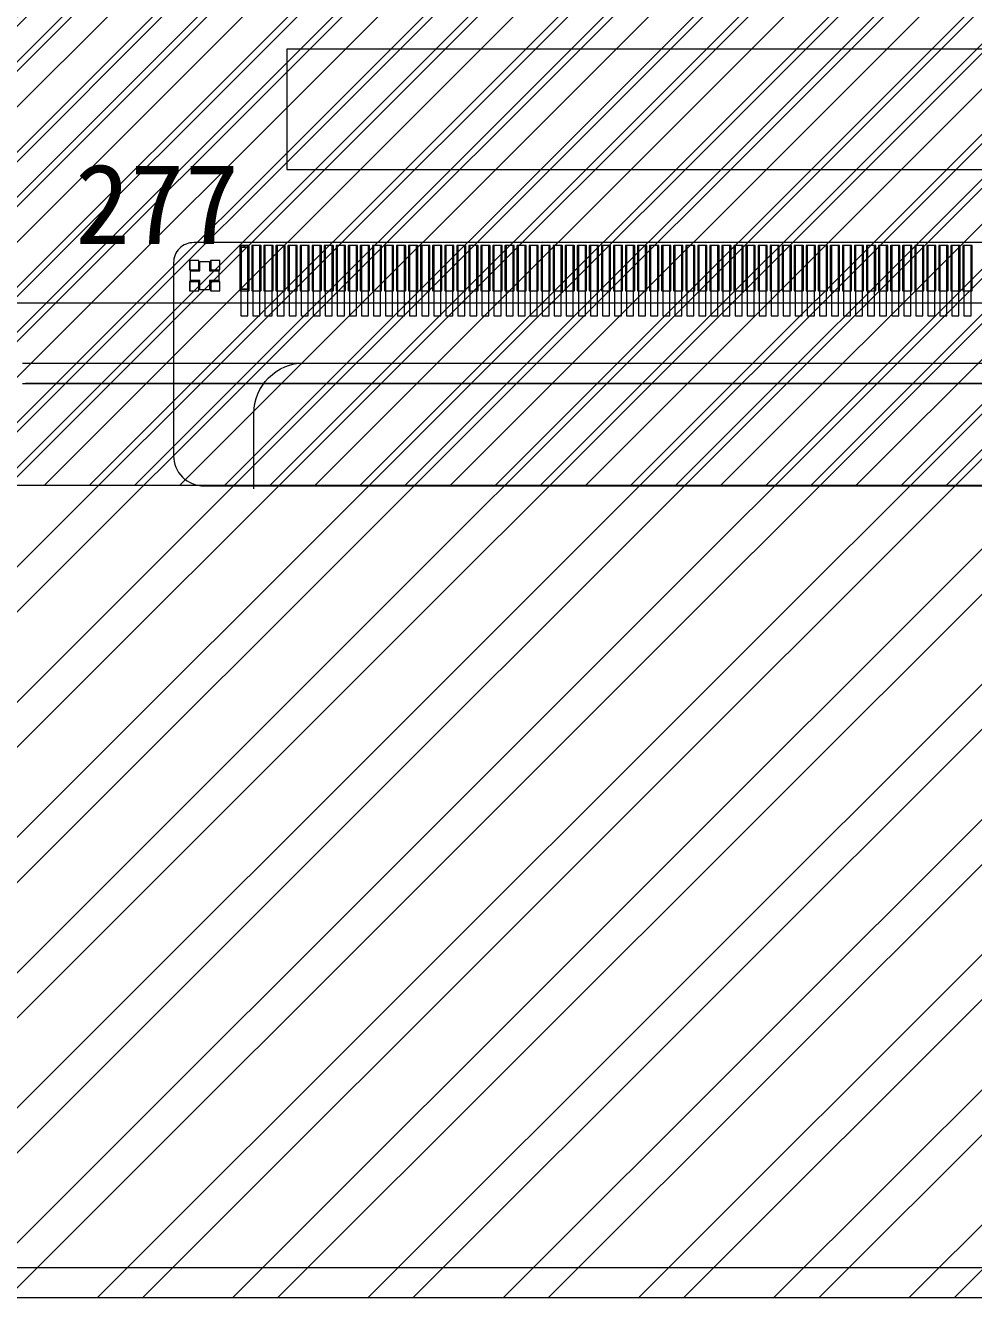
# Model space of a CAD drawing. Header units: millimetres. Extents: x 964 to 1969, y -17351 to -16641.
# Drawn here: x 1343.59 to 1353.03, y -17087.36 to -17074.68 of the extents above; entities that cross this region are included whole.
import ezdxf

# ---------------------------------------------------------------- set-up
doc = ezdxf.new("R2010")
doc.units = ezdxf.units.MM
doc.layers.get('0').update_dxf_attribs({"lineweight": 20})
for name, color, linetype, lineweight in [('chip_btm.drawing', 9, 'Continuous', 100), ('DIM（标注）', 3, 'Continuous', 9), ('dummy.drawing', 7, 'Continuous', 100), ('epin', 13, 'Continuous', 9), ('GE.drawing', 6, 'Continuous', 100), ('GE_MASK.drawing', 5, 'Continuous', 100), ('L245.P200', 19, 'Continuous', 100), ('胶框', 7, 'Continuous', 18)]:
    doc.layers.add(name, color=color, linetype=linetype, lineweight=lineweight)
doc.styles.add('宋体', font='SimSun.ttf')

# ---------------------------------------------------------------- blocks, each defined once
blk = doc.blocks.new('afwe322323f')
at = {"layer": '胶框', "lineweight": 0}
blk.add_line((222.121, 972.813), (259.66, 972.813), dxfattribs=at)
blk = doc.blocks.new('afww2323f2f')
at = {"color": 6}
for p, q in [((1183.18, 119.591), (1145.811, 119.591)), ((1183.151, 119.391), (1145.841, 119.391))]:
    blk.add_line(p, q, dxfattribs=at)
blk = doc.blocks.new('*u9')
at = {"color": 2, "lineweight": 5}
for points in [[(-19.045, 0.349), (-19.115, 0.349), (-19.115, -0.351), (-19.045, -0.351)], [(-18.925, 0.349), (-18.995, 0.349), (-18.995, -0.351), (-18.925, -0.351)], [(-18.805, 0.349), (-18.875, 0.349), (-18.875, -0.351), (-18.805, -0.351)], [(-18.685, 0.349), (-18.755, 0.349), (-18.755, -0.351), (-18.685, -0.351)], [(-18.565, 0.349), (-18.635, 0.349), (-18.635, -0.351), (-18.565, -0.351)], [(-18.445, 0.349), (-18.515, 0.349), (-18.515, -0.351), (-18.445, -0.351)], [(-18.325, 0.349), (-18.395, 0.349), (-18.395, -0.351), (-18.325, -0.351)], [(-18.205, 0.349), (-18.275, 0.349), (-18.275, -0.351), (-18.205, -0.351)], [(-18.085, 0.349), (-18.155, 0.349), (-18.155, -0.351), (-18.085, -0.351)], [(-17.965, 0.349), (-18.035, 0.349), (-18.035, -0.351), (-17.965, -0.351)], [(-17.845, 0.349), (-17.915, 0.349), (-17.915, -0.351), (-17.845, -0.351)], [(-17.725, 0.349), (-17.795, 0.349), (-17.795, -0.351), (-17.725, -0.351)], [(-17.605, 0.349), (-17.675, 0.349), (-17.675, -0.351), (-17.605, -0.351)], [(-17.485, 0.349), (-17.555, 0.349), (-17.555, -0.351), (-17.485, -0.351)], [(-17.365, 0.349), (-17.435, 0.349), (-17.435, -0.351), (-17.365, -0.351)], [(-17.245, 0.349), (-17.315, 0.349), (-17.315, -0.351), (-17.245, -0.351)], [(-17.125, 0.349), (-17.195, 0.349), (-17.195, -0.351), (-17.125, -0.351)], [(-17.005, 0.349), (-17.075, 0.349), (-17.075, -0.351), (-17.005, -0.351)], [(-16.885, 0.349), (-16.955, 0.349), (-16.955, -0.351), (-16.885, -0.351)], [(-16.765, 0.349), (-16.835, 0.349), (-16.835, -0.351), (-16.765, -0.351)], [(-16.645, 0.349), (-16.715, 0.349), (-16.715, -0.351), (-16.645, -0.351)], [(-16.525, 0.349), (-16.595, 0.349), (-16.595, -0.351), (-16.525, -0.351)], [(-16.405, 0.349), (-16.475, 0.349), (-16.475, -0.351), (-16.405, -0.351)], [(-16.285, 0.349), (-16.355, 0.349), (-16.355, -0.351), (-16.285, -0.351)], [(-16.165, 0.349), (-16.235, 0.349), (-16.235, -0.351), (-16.165, -0.351)], [(-16.045, 0.349), (-16.115, 0.349), (-16.115, -0.351), (-16.045, -0.351)], [(-15.925, 0.349), (-15.995, 0.349), (-15.995, -0.351), (-15.925, -0.351)], [(-15.805, 0.349), (-15.875, 0.349), (-15.875, -0.351), (-15.805, -0.351)], [(-15.685, 0.349), (-15.755, 0.349), (-15.755, -0.351), (-15.685, -0.351)], [(-15.565, 0.349), (-15.635, 0.349), (-15.635, -0.351), (-15.565, -0.351)], [(-15.445, 0.349), (-15.515, 0.349), (-15.515, -0.351), (-15.445, -0.351)], [(-15.325, 0.349), (-15.395, 0.349), (-15.395, -0.351), (-15.325, -0.351)], [(-15.205, 0.349), (-15.275, 0.349), (-15.275, -0.351), (-15.205, -0.351)], [(-15.085, 0.349), (-15.155, 0.349), (-15.155, -0.351), (-15.085, -0.351)], [(-14.965, 0.349), (-15.035, 0.349), (-15.035, -0.351), (-14.965, -0.351)], [(-14.845, 0.349), (-14.915, 0.349), (-14.915, -0.351), (-14.845, -0.351)], [(-14.725, 0.349), (-14.795, 0.349), (-14.795, -0.351), (-14.725, -0.351)], [(-14.605, 0.349), (-14.675, 0.349), (-14.675, -0.351), (-14.605, -0.351)], [(-14.485, 0.349), (-14.555, 0.349), (-14.555, -0.351), (-14.485, -0.351)], [(-14.365, 0.349), (-14.435, 0.349), (-14.435, -0.351), (-14.365, -0.351)], [(-14.245, 0.349), (-14.315, 0.349), (-14.315, -0.351), (-14.245, -0.351)], [(-14.125, 0.349), (-14.195, 0.349), (-14.195, -0.351), (-14.125, -0.351)], [(-14.005, 0.349), (-14.075, 0.349), (-14.075, -0.351), (-14.005, -0.351)], [(-13.885, 0.349), (-13.955, 0.349), (-13.955, -0.351), (-13.885, -0.351)], [(-13.765, 0.349), (-13.835, 0.349), (-13.835, -0.351), (-13.765, -0.351)], [(-13.645, 0.349), (-13.715, 0.349), (-13.715, -0.351), (-13.645, -0.351)], [(-13.525, 0.349), (-13.595, 0.349), (-13.595, -0.351), (-13.525, -0.351)], [(-13.405, 0.349), (-13.475, 0.349), (-13.475, -0.351), (-13.405, -0.351)], [(-13.285, 0.349), (-13.355, 0.349), (-13.355, -0.351), (-13.285, -0.351)], [(-13.165, 0.349), (-13.235, 0.349), (-13.235, -0.351), (-13.165, -0.351)], [(-13.045, 0.349), (-13.115, 0.349), (-13.115, -0.351), (-13.045, -0.351)], [(-12.925, 0.349), (-12.995, 0.349), (-12.995, -0.351), (-12.925, -0.351)], [(-12.805, 0.349), (-12.875, 0.349), (-12.875, -0.351), (-12.805, -0.351)], [(-12.685, 0.349), (-12.755, 0.349), (-12.755, -0.351), (-12.685, -0.351)], [(-12.565, 0.349), (-12.635, 0.349), (-12.635, -0.351), (-12.565, -0.351)], [(-12.445, 0.349), (-12.515, 0.349), (-12.515, -0.351), (-12.445, -0.351)], [(-12.325, 0.349), (-12.395, 0.349), (-12.395, -0.351), (-12.325, -0.351)], [(-12.205, 0.349), (-12.275, 0.349), (-12.275, -0.351), (-12.205, -0.351)], [(-12.085, 0.349), (-12.155, 0.349), (-12.155, -0.351), (-12.085, -0.351)], [(-11.965, 0.349), (-12.035, 0.349), (-12.035, -0.351), (-11.965, -0.351)], [(-11.845, 0.349), (-11.915, 0.349), (-11.915, -0.351), (-11.845, -0.351)]]:
    blk.add_lwpolyline(points, close=True, dxfattribs=at)
for points in [[(-19.524, 0.098), (-19.524, 0.19), (-19.426, 0.19), (-19.426, 0.098)], [(-19.524, 0), (-19.616, 0), (-19.616, 0.098), (-19.524, 0.098)], [(-19.426, 0.098), (-19.334, 0.098), (-19.334, 0), (-19.426, 0)], [(-19.426, 0), (-19.426, -0.092), (-19.524, -0.092), (-19.524, 0)]]:
    blk.add_lwpolyline(points, dxfattribs=at)

msp = doc.modelspace()

# ---------------------------------------------------------------- hatches: boundary and pattern name
h = msp.add_hatch()
h.set_pattern_fill('ANSI32', color=8, scale=0.1)
h.set_pattern_definition([(45, (-499.4809, 36.5041), (-0.67351921, 0.67351921), []), (45, (-499.0319, 36.5041), (-0.67351921, 0.67351921), [])])
h.paths.add_polyline_path([(1442.327, -16842.358, 0.414214), (1437.327, -16837.358), (1287.327, -16837.358, 0.414214), (1282.327, -16842.358), (1282.327, -17082.358, 0.414214), (1287.327, -17087.358), (1437.327, -17087.358, 0.414214), (1442.327, -17082.358)])
h.paths.add_polyline_path([(1430.327, -17070.958), (1294.327, -17070.958), (1294.327, -16853.758), (1430.327, -16853.758)], flags=16)
at = {"lineweight": 5}
h = msp.add_hatch(dxfattribs=at)
h.set_pattern_fill('ANSI31', color=5, scale=0.1)
h.set_pattern_definition([(45, (-469.99094, -823.8561), (-0.224506403, 0.224506403), [])])
h.paths.add_polyline_path([(1432.507, -16851.47), (1292.147, -16851.47), (1292.147, -17078.43), (1326.365, -17078.43), (1327.2, -17079.265), (1379.451, -17079.265), (1380.286, -17078.43), (1432.507, -17078.43)])
h.paths.add_polyline_path([(1293.777, -17073.6), (1293.777, -16853.1), (1430.877, -16853.1), (1430.877, -17073.6)], flags=16)

# ---------------------------------------------------------------- linework, layer by layer
at = {"color": 8}
msp.add_lwpolyline([(1287.327, -17087.358), (1437.327, -17087.358, 0.414214), (1442.327, -17082.358), (1442.327, -16842.358, 0.414214), (1437.327, -16837.358), (1287.327, -16837.358, 0.414214), (1282.327, -16842.358), (1282.327, -17082.358, 0.414214)], format="xyb", close=True, dxfattribs=at)
at = {"color": 2}
msp.add_lwpolyline([(1442.027, -16843.688), (1442.027, -16842.358, 0.414214), (1437.327, -16837.658), (1287.327, -16837.658, 0.414214), (1282.627, -16842.358), (1282.627, -17082.358, 0.414214), (1287.327, -17087.058), (1437.327, -17087.058, 0.414214), (1442.027, -17082.358), (1442.027, -16849.688, -0.414214), (1442.527, -16849.188), (1446.527, -16849.188, 0.414214), (1447.027, -16848.688), (1447.027, -16844.688, 0.414214), (1446.527, -16844.188), (1442.527, -16844.188, -0.414214)], format="xyb", close=True, dxfattribs=at)
at = {"color": 5, "lineweight": 5}
msp.add_lwpolyline([(1326.365, -17078.43), (1292.147, -17078.43), (1292.147, -16851.47), (1432.507, -16851.47), (1432.507, -17078.43), (1380.286, -17078.43), (1379.451, -17079.265), (1327.2, -17079.265), (1326.365, -17078.43)], dxfattribs=at)
at = {"color": 30, "lineweight": 5}
msp.add_lwpolyline([(1345.362, -17079.27), (1379.292, -17079.27, 0.414214), (1379.592, -17078.97), (1379.592, -17077.046, 0.414214), (1379.392, -17076.846), (1345.262, -17076.846, 0.414214), (1345.062, -17077.046), (1345.062, -17078.97, 0.414214)], format="xyb", close=True, dxfattribs=at)
at = {"layer": 'chip_btm.drawing', "color": 4, "linetype": 'Continuous', "lineweight": 5}
msp.add_lwpolyline([(1292.847, -17077.446), (1431.807, -17077.446), (1431.807, -16852.27), (1292.847, -16852.27)], close=True, dxfattribs=at)
at = {"layer": 'dummy.drawing', "color": 2, "linetype": 'Continuous', "lineweight": 5}
for points in [[(1345.842, -17077.326), (1345.932, -17077.326), (1345.932, -17076.876), (1345.842, -17076.876)], [(1345.962, -17077.326), (1346.052, -17077.326), (1346.052, -17076.876), (1345.962, -17076.876)], [(1346.082, -17077.326), (1346.172, -17077.326), (1346.172, -17076.876), (1346.082, -17076.876)], [(1346.202, -17077.326), (1346.292, -17077.326), (1346.292, -17076.876), (1346.202, -17076.876)], [(1346.322, -17077.326), (1346.412, -17077.326), (1346.412, -17076.876), (1346.322, -17076.876)], [(1346.442, -17077.326), (1346.532, -17077.326), (1346.532, -17076.876), (1346.442, -17076.876)], [(1346.562, -17077.326), (1346.652, -17077.326), (1346.652, -17076.876), (1346.562, -17076.876)], [(1346.682, -17077.326), (1346.772, -17077.326), (1346.772, -17076.876), (1346.682, -17076.876)], [(1346.802, -17077.326), (1346.892, -17077.326), (1346.892, -17076.876), (1346.802, -17076.876)], [(1346.922, -17077.326), (1347.012, -17077.326), (1347.012, -17076.876), (1346.922, -17076.876)], [(1347.042, -17077.326), (1347.132, -17077.326), (1347.132, -17076.876), (1347.042, -17076.876)], [(1347.162, -17077.326), (1347.252, -17077.326), (1347.252, -17076.876), (1347.162, -17076.876)], [(1347.282, -17077.326), (1347.372, -17077.326), (1347.372, -17076.876), (1347.282, -17076.876)], [(1347.402, -17077.326), (1347.492, -17077.326), (1347.492, -17076.876), (1347.402, -17076.876)], [(1347.522, -17077.326), (1347.612, -17077.326), (1347.612, -17076.876), (1347.522, -17076.876)], [(1347.642, -17077.326), (1347.732, -17077.326), (1347.732, -17076.876), (1347.642, -17076.876)], [(1347.762, -17077.326), (1347.852, -17077.326), (1347.852, -17076.876), (1347.762, -17076.876)], [(1347.882, -17077.326), (1347.972, -17077.326), (1347.972, -17076.876), (1347.882, -17076.876)], [(1348.002, -17077.326), (1348.092, -17077.326), (1348.092, -17076.876), (1348.002, -17076.876)], [(1348.122, -17077.326), (1348.212, -17077.326), (1348.212, -17076.876), (1348.122, -17076.876)], [(1348.242, -17077.326), (1348.332, -17077.326), (1348.332, -17076.876), (1348.242, -17076.876)], [(1348.362, -17077.326), (1348.452, -17077.326), (1348.452, -17076.876), (1348.362, -17076.876)], [(1348.482, -17077.326), (1348.572, -17077.326), (1348.572, -17076.876), (1348.482, -17076.876)], [(1348.602, -17077.326), (1348.692, -17077.326), (1348.692, -17076.876), (1348.602, -17076.876)], [(1348.722, -17077.326), (1348.812, -17077.326), (1348.812, -17076.876), (1348.722, -17076.876)], [(1348.842, -17077.326), (1348.932, -17077.326), (1348.932, -17076.876), (1348.842, -17076.876)], [(1348.962, -17077.326), (1349.052, -17077.326), (1349.052, -17076.876), (1348.962, -17076.876)], [(1349.082, -17077.326), (1349.172, -17077.326), (1349.172, -17076.876), (1349.082, -17076.876)], [(1349.202, -17077.326), (1349.292, -17077.326), (1349.292, -17076.876), (1349.202, -17076.876)], [(1349.322, -17077.326), (1349.412, -17077.326), (1349.412, -17076.876), (1349.322, -17076.876)], [(1349.442, -17077.326), (1349.532, -17077.326), (1349.532, -17076.876), (1349.442, -17076.876)], [(1349.562, -17077.326), (1349.652, -17077.326), (1349.652, -17076.876), (1349.562, -17076.876)], [(1349.682, -17077.326), (1349.772, -17077.326), (1349.772, -17076.876), (1349.682, -17076.876)], [(1349.802, -17077.326), (1349.892, -17077.326), (1349.892, -17076.876), (1349.802, -17076.876)], [(1349.922, -17077.326), (1350.012, -17077.326), (1350.012, -17076.876), (1349.922, -17076.876)], [(1350.042, -17077.326), (1350.132, -17077.326), (1350.132, -17076.876), (1350.042, -17076.876)], [(1350.162, -17077.326), (1350.252, -17077.326), (1350.252, -17076.876), (1350.162, -17076.876)], [(1350.282, -17077.326), (1350.372, -17077.326), (1350.372, -17076.876), (1350.282, -17076.876)], [(1350.402, -17077.326), (1350.492, -17077.326), (1350.492, -17076.876), (1350.402, -17076.876)], [(1350.522, -17077.326), (1350.612, -17077.326), (1350.612, -17076.876), (1350.522, -17076.876)], [(1350.642, -17077.326), (1350.732, -17077.326), (1350.732, -17076.876), (1350.642, -17076.876)], [(1350.762, -17077.326), (1350.852, -17077.326), (1350.852, -17076.876), (1350.762, -17076.876)], [(1350.882, -17077.326), (1350.972, -17077.326), (1350.972, -17076.876), (1350.882, -17076.876)], [(1351.002, -17077.326), (1351.092, -17077.326), (1351.092, -17076.876), (1351.002, -17076.876)], [(1351.122, -17077.326), (1351.212, -17077.326), (1351.212, -17076.876), (1351.122, -17076.876)], [(1351.242, -17077.326), (1351.332, -17077.326), (1351.332, -17076.876), (1351.242, -17076.876)], [(1351.362, -17077.326), (1351.452, -17077.326), (1351.452, -17076.876), (1351.362, -17076.876)], [(1351.482, -17077.326), (1351.572, -17077.326), (1351.572, -17076.876), (1351.482, -17076.876)], [(1351.602, -17077.326), (1351.692, -17077.326), (1351.692, -17076.876), (1351.602, -17076.876)], [(1351.722, -17077.326), (1351.812, -17077.326), (1351.812, -17076.876), (1351.722, -17076.876)], [(1351.842, -17077.326), (1351.932, -17077.326), (1351.932, -17076.876), (1351.842, -17076.876)], [(1351.962, -17077.326), (1352.052, -17077.326), (1352.052, -17076.876), (1351.962, -17076.876)], [(1352.082, -17077.326), (1352.172, -17077.326), (1352.172, -17076.876), (1352.082, -17076.876)], [(1352.202, -17077.326), (1352.292, -17077.326), (1352.292, -17076.876), (1352.202, -17076.876)], [(1352.322, -17077.326), (1352.412, -17077.326), (1352.412, -17076.876), (1352.322, -17076.876)], [(1352.442, -17077.326), (1352.532, -17077.326), (1352.532, -17076.876), (1352.442, -17076.876)], [(1352.562, -17077.326), (1352.652, -17077.326), (1352.652, -17076.876), (1352.562, -17076.876)], [(1352.682, -17077.326), (1352.772, -17077.326), (1352.772, -17076.876), (1352.682, -17076.876)], [(1352.802, -17077.326), (1352.892, -17077.326), (1352.892, -17076.876), (1352.802, -17076.876)], [(1352.922, -17077.326), (1353.012, -17077.326), (1353.012, -17076.876), (1352.922, -17076.876)]]:
    msp.add_lwpolyline(points, close=True, dxfattribs=at)
at = {"layer": 'epin', "color": 3, "lineweight": 5}
msp.add_lwpolyline([(1345.862, -17079.3), (1345.862, -17078.546, -0.414214), (1346.362, -17078.046), (1378.292, -17078.046, -0.414214), (1378.792, -17078.546), (1378.792, -17079.27)], format="xyb", dxfattribs=at)
at = {"layer": 'GE.drawing', "color": 2, "linetype": 'Continuous', "lineweight": 5}
for points in [[(1345.722, -17077.324), (1345.724, -17077.326), (1345.81, -17077.326), (1345.812, -17077.324), (1345.812, -17076.878), (1345.81, -17076.876), (1345.765, -17076.876), (1345.765, -17076.89), (1345.796, -17076.89), (1345.798, -17076.892), (1345.798, -17077.31), (1345.796, -17077.312), (1345.738, -17077.312), (1345.736, -17077.31), (1345.736, -17076.892), (1345.738, -17076.89), (1345.765, -17076.89), (1345.765, -17076.876), (1345.724, -17076.876), (1345.722, -17076.878)], [(1345.93, -17077.326), (1345.932, -17077.324), (1345.932, -17076.878), (1345.93, -17076.876), (1345.844, -17076.876), (1345.842, -17076.878), (1345.842, -17077.324), (1345.844, -17077.326)], [(1346.05, -17077.326), (1346.052, -17077.324), (1346.052, -17076.878), (1346.05, -17076.876), (1345.964, -17076.876), (1345.962, -17076.878), (1345.962, -17077.324), (1345.964, -17077.326)], [(1346.17, -17077.326), (1346.172, -17077.324), (1346.172, -17076.878), (1346.17, -17076.876), (1346.084, -17076.876), (1346.082, -17076.878), (1346.082, -17077.324), (1346.084, -17077.326)], [(1346.29, -17077.326), (1346.292, -17077.324), (1346.292, -17076.878), (1346.29, -17076.876), (1346.204, -17076.876), (1346.202, -17076.878), (1346.202, -17077.324), (1346.204, -17077.326)], [(1346.41, -17077.326), (1346.412, -17077.324), (1346.412, -17076.878), (1346.41, -17076.876), (1346.324, -17076.876), (1346.322, -17076.878), (1346.322, -17077.324), (1346.324, -17077.326)], [(1346.53, -17077.326), (1346.532, -17077.324), (1346.532, -17076.878), (1346.53, -17076.876), (1346.444, -17076.876), (1346.442, -17076.878), (1346.442, -17077.324), (1346.444, -17077.326)], [(1346.65, -17077.326), (1346.652, -17077.324), (1346.652, -17076.878), (1346.65, -17076.876), (1346.564, -17076.876), (1346.562, -17076.878), (1346.562, -17077.324), (1346.564, -17077.326)], [(1346.77, -17077.326), (1346.772, -17077.324), (1346.772, -17076.878), (1346.77, -17076.876), (1346.684, -17076.876), (1346.682, -17076.878), (1346.682, -17077.324), (1346.684, -17077.326)], [(1346.89, -17077.326), (1346.892, -17077.324), (1346.892, -17076.878), (1346.89, -17076.876), (1346.804, -17076.876), (1346.802, -17076.878), (1346.802, -17077.324), (1346.804, -17077.326)], [(1347.01, -17077.326), (1347.012, -17077.324), (1347.012, -17076.878), (1347.01, -17076.876), (1346.924, -17076.876), (1346.922, -17076.878), (1346.922, -17077.324), (1346.924, -17077.326)], [(1347.13, -17077.326), (1347.132, -17077.324), (1347.132, -17076.878), (1347.13, -17076.876), (1347.044, -17076.876), (1347.042, -17076.878), (1347.042, -17077.324), (1347.044, -17077.326)], [(1347.25, -17077.326), (1347.252, -17077.324), (1347.252, -17076.878), (1347.25, -17076.876), (1347.164, -17076.876), (1347.162, -17076.878), (1347.162, -17077.324), (1347.164, -17077.326)], [(1347.37, -17077.326), (1347.372, -17077.324), (1347.372, -17076.878), (1347.37, -17076.876), (1347.284, -17076.876), (1347.282, -17076.878), (1347.282, -17077.324), (1347.284, -17077.326)], [(1347.49, -17077.326), (1347.492, -17077.324), (1347.492, -17076.878), (1347.49, -17076.876), (1347.404, -17076.876), (1347.402, -17076.878), (1347.402, -17077.324), (1347.404, -17077.326)], [(1347.61, -17077.326), (1347.612, -17077.324), (1347.612, -17076.878), (1347.61, -17076.876), (1347.524, -17076.876), (1347.522, -17076.878), (1347.522, -17077.324), (1347.524, -17077.326)], [(1347.73, -17077.326), (1347.732, -17077.324), (1347.732, -17076.878), (1347.73, -17076.876), (1347.644, -17076.876), (1347.642, -17076.878), (1347.642, -17077.324), (1347.644, -17077.326)], [(1347.85, -17077.326), (1347.852, -17077.324), (1347.852, -17076.878), (1347.85, -17076.876), (1347.764, -17076.876), (1347.762, -17076.878), (1347.762, -17077.324), (1347.764, -17077.326)], [(1347.97, -17077.326), (1347.972, -17077.324), (1347.972, -17076.878), (1347.97, -17076.876), (1347.884, -17076.876), (1347.882, -17076.878), (1347.882, -17077.324), (1347.884, -17077.326)], [(1348.09, -17077.326), (1348.092, -17077.324), (1348.092, -17076.878), (1348.09, -17076.876), (1348.004, -17076.876), (1348.002, -17076.878), (1348.002, -17077.324), (1348.004, -17077.326)], [(1348.21, -17077.326), (1348.212, -17077.324), (1348.212, -17076.878), (1348.21, -17076.876), (1348.124, -17076.876), (1348.122, -17076.878), (1348.122, -17077.324), (1348.124, -17077.326)], [(1348.33, -17077.326), (1348.332, -17077.324), (1348.332, -17076.878), (1348.33, -17076.876), (1348.244, -17076.876), (1348.242, -17076.878), (1348.242, -17077.324), (1348.244, -17077.326)], [(1348.45, -17077.326), (1348.452, -17077.324), (1348.452, -17076.878), (1348.45, -17076.876), (1348.364, -17076.876), (1348.362, -17076.878), (1348.362, -17077.324), (1348.364, -17077.326)], [(1348.57, -17077.326), (1348.572, -17077.324), (1348.572, -17076.878), (1348.57, -17076.876), (1348.484, -17076.876), (1348.482, -17076.878), (1348.482, -17077.324), (1348.484, -17077.326)], [(1348.69, -17077.326), (1348.692, -17077.324), (1348.692, -17076.878), (1348.69, -17076.876), (1348.604, -17076.876), (1348.602, -17076.878), (1348.602, -17077.324), (1348.604, -17077.326)], [(1348.81, -17077.326), (1348.812, -17077.324), (1348.812, -17076.878), (1348.81, -17076.876), (1348.724, -17076.876), (1348.722, -17076.878), (1348.722, -17077.324), (1348.724, -17077.326)], [(1348.93, -17077.326), (1348.932, -17077.324), (1348.932, -17076.878), (1348.93, -17076.876), (1348.844, -17076.876), (1348.842, -17076.878), (1348.842, -17077.324), (1348.844, -17077.326)], [(1349.05, -17077.326), (1349.052, -17077.324), (1349.052, -17076.878), (1349.05, -17076.876), (1348.964, -17076.876), (1348.962, -17076.878), (1348.962, -17077.324), (1348.964, -17077.326)], [(1349.17, -17077.326), (1349.172, -17077.324), (1349.172, -17076.878), (1349.17, -17076.876), (1349.084, -17076.876), (1349.082, -17076.878), (1349.082, -17077.324), (1349.084, -17077.326)], [(1349.29, -17077.326), (1349.292, -17077.324), (1349.292, -17076.878), (1349.29, -17076.876), (1349.204, -17076.876), (1349.202, -17076.878), (1349.202, -17077.324), (1349.204, -17077.326)], [(1349.41, -17077.326), (1349.412, -17077.324), (1349.412, -17076.878), (1349.41, -17076.876), (1349.324, -17076.876), (1349.322, -17076.878), (1349.322, -17077.324), (1349.324, -17077.326)], [(1349.53, -17077.326), (1349.532, -17077.324), (1349.532, -17076.878), (1349.53, -17076.876), (1349.444, -17076.876), (1349.442, -17076.878), (1349.442, -17077.324), (1349.444, -17077.326)], [(1349.65, -17077.326), (1349.652, -17077.324), (1349.652, -17076.878), (1349.65, -17076.876), (1349.564, -17076.876), (1349.562, -17076.878), (1349.562, -17077.324), (1349.564, -17077.326)], [(1349.77, -17077.326), (1349.772, -17077.324), (1349.772, -17076.878), (1349.77, -17076.876), (1349.684, -17076.876), (1349.682, -17076.878), (1349.682, -17077.324), (1349.684, -17077.326)], [(1349.89, -17077.326), (1349.892, -17077.324), (1349.892, -17076.878), (1349.89, -17076.876), (1349.804, -17076.876), (1349.802, -17076.878), (1349.802, -17077.324), (1349.804, -17077.326)], [(1350.01, -17077.326), (1350.012, -17077.324), (1350.012, -17076.878), (1350.01, -17076.876), (1349.924, -17076.876), (1349.922, -17076.878), (1349.922, -17077.324), (1349.924, -17077.326)], [(1350.13, -17077.326), (1350.132, -17077.324), (1350.132, -17076.878), (1350.13, -17076.876), (1350.044, -17076.876), (1350.042, -17076.878), (1350.042, -17077.324), (1350.044, -17077.326)], [(1350.25, -17077.326), (1350.252, -17077.324), (1350.252, -17076.878), (1350.25, -17076.876), (1350.164, -17076.876), (1350.162, -17076.878), (1350.162, -17077.324), (1350.164, -17077.326)], [(1350.37, -17077.326), (1350.372, -17077.324), (1350.372, -17076.878), (1350.37, -17076.876), (1350.284, -17076.876), (1350.282, -17076.878), (1350.282, -17077.324), (1350.284, -17077.326)], [(1350.49, -17077.326), (1350.492, -17077.324), (1350.492, -17076.878), (1350.49, -17076.876), (1350.404, -17076.876), (1350.402, -17076.878), (1350.402, -17077.324), (1350.404, -17077.326)], [(1350.61, -17077.326), (1350.612, -17077.324), (1350.612, -17076.878), (1350.61, -17076.876), (1350.524, -17076.876), (1350.522, -17076.878), (1350.522, -17077.324), (1350.524, -17077.326)], [(1350.73, -17077.326), (1350.732, -17077.324), (1350.732, -17076.878), (1350.73, -17076.876), (1350.644, -17076.876), (1350.642, -17076.878), (1350.642, -17077.324), (1350.644, -17077.326)], [(1350.85, -17077.326), (1350.852, -17077.324), (1350.852, -17076.878), (1350.85, -17076.876), (1350.764, -17076.876), (1350.762, -17076.878), (1350.762, -17077.324), (1350.764, -17077.326)], [(1350.97, -17077.326), (1350.972, -17077.324), (1350.972, -17076.878), (1350.97, -17076.876), (1350.884, -17076.876), (1350.882, -17076.878), (1350.882, -17077.324), (1350.884, -17077.326)], [(1351.09, -17077.326), (1351.092, -17077.324), (1351.092, -17076.878), (1351.09, -17076.876), (1351.004, -17076.876), (1351.002, -17076.878), (1351.002, -17077.324), (1351.004, -17077.326)], [(1351.21, -17077.326), (1351.212, -17077.324), (1351.212, -17076.878), (1351.21, -17076.876), (1351.124, -17076.876), (1351.122, -17076.878), (1351.122, -17077.324), (1351.124, -17077.326)], [(1351.33, -17077.326), (1351.332, -17077.324), (1351.332, -17076.878), (1351.33, -17076.876), (1351.244, -17076.876), (1351.242, -17076.878), (1351.242, -17077.324), (1351.244, -17077.326)], [(1351.45, -17077.326), (1351.452, -17077.324), (1351.452, -17076.878), (1351.45, -17076.876), (1351.364, -17076.876), (1351.362, -17076.878), (1351.362, -17077.324), (1351.364, -17077.326)], [(1351.57, -17077.326), (1351.572, -17077.324), (1351.572, -17076.878), (1351.57, -17076.876), (1351.484, -17076.876), (1351.482, -17076.878), (1351.482, -17077.324), (1351.484, -17077.326)], [(1351.69, -17077.326), (1351.692, -17077.324), (1351.692, -17076.878), (1351.69, -17076.876), (1351.604, -17076.876), (1351.602, -17076.878), (1351.602, -17077.324), (1351.604, -17077.326)], [(1351.81, -17077.326), (1351.812, -17077.324), (1351.812, -17076.878), (1351.81, -17076.876), (1351.724, -17076.876), (1351.722, -17076.878), (1351.722, -17077.324), (1351.724, -17077.326)], [(1351.93, -17077.326), (1351.932, -17077.324), (1351.932, -17076.878), (1351.93, -17076.876), (1351.844, -17076.876), (1351.842, -17076.878), (1351.842, -17077.324), (1351.844, -17077.326)], [(1352.05, -17077.326), (1352.052, -17077.324), (1352.052, -17076.878), (1352.05, -17076.876), (1351.964, -17076.876), (1351.962, -17076.878), (1351.962, -17077.324), (1351.964, -17077.326)], [(1352.17, -17077.326), (1352.172, -17077.324), (1352.172, -17076.878), (1352.17, -17076.876), (1352.084, -17076.876), (1352.082, -17076.878), (1352.082, -17077.324), (1352.084, -17077.326)], [(1352.29, -17077.326), (1352.292, -17077.324), (1352.292, -17076.878), (1352.29, -17076.876), (1352.204, -17076.876), (1352.202, -17076.878), (1352.202, -17077.324), (1352.204, -17077.326)], [(1352.41, -17077.326), (1352.412, -17077.324), (1352.412, -17076.878), (1352.41, -17076.876), (1352.324, -17076.876), (1352.322, -17076.878), (1352.322, -17077.324), (1352.324, -17077.326)], [(1352.53, -17077.326), (1352.532, -17077.324), (1352.532, -17076.878), (1352.53, -17076.876), (1352.444, -17076.876), (1352.442, -17076.878), (1352.442, -17077.324), (1352.444, -17077.326)], [(1352.65, -17077.326), (1352.652, -17077.324), (1352.652, -17076.878), (1352.65, -17076.876), (1352.564, -17076.876), (1352.562, -17076.878), (1352.562, -17077.324), (1352.564, -17077.326)], [(1352.77, -17077.326), (1352.772, -17077.324), (1352.772, -17076.878), (1352.77, -17076.876), (1352.684, -17076.876), (1352.682, -17076.878), (1352.682, -17077.324), (1352.684, -17077.326)], [(1352.89, -17077.326), (1352.892, -17077.324), (1352.892, -17076.878), (1352.89, -17076.876), (1352.804, -17076.876), (1352.802, -17076.878), (1352.802, -17077.324), (1352.804, -17077.326)], [(1353.01, -17077.326), (1353.012, -17077.324), (1353.012, -17076.878), (1353.01, -17076.876), (1352.924, -17076.876), (1352.922, -17076.878), (1352.922, -17077.324), (1352.924, -17077.326)], [(1345.222, -17077.116), (1345.312, -17077.116), (1345.312, -17077.026), (1345.222, -17077.026)], [(1345.432, -17077.116), (1345.522, -17077.116), (1345.522, -17077.026), (1345.432, -17077.026)], [(1345.222, -17077.326), (1345.312, -17077.326), (1345.312, -17077.236), (1345.222, -17077.236)], [(1345.432, -17077.326), (1345.522, -17077.326), (1345.522, -17077.236), (1345.432, -17077.236)]]:
    msp.add_lwpolyline(points, close=True, dxfattribs=at)
at = {"layer": 'GE_MASK.drawing', "color": 2, "linetype": 'Continuous', "lineweight": 5}
for points in [[(1345.721, -17077.324), (1345.724, -17077.327), (1345.81, -17077.327), (1345.813, -17077.324), (1345.813, -17076.877), (1345.81, -17076.875), (1345.767, -17076.875), (1345.767, -17076.891), (1345.796, -17076.891), (1345.797, -17076.892), (1345.797, -17077.309), (1345.796, -17077.311), (1345.738, -17077.311), (1345.737, -17077.309), (1345.737, -17076.892), (1345.738, -17076.891), (1345.767, -17076.891), (1345.767, -17076.875), (1345.724, -17076.875), (1345.721, -17076.877)], [(1345.93, -17076.875), (1345.844, -17076.875), (1345.841, -17076.877), (1345.841, -17077.324), (1345.844, -17077.327), (1345.93, -17077.327), (1345.933, -17077.324), (1345.933, -17076.877)], [(1346.05, -17076.875), (1345.964, -17076.875), (1345.961, -17076.877), (1345.961, -17077.324), (1345.964, -17077.327), (1346.05, -17077.327), (1346.053, -17077.324), (1346.053, -17076.877)], [(1346.17, -17076.875), (1346.084, -17076.875), (1346.081, -17076.877), (1346.081, -17077.324), (1346.084, -17077.327), (1346.17, -17077.327), (1346.173, -17077.324), (1346.173, -17076.877)], [(1346.29, -17076.875), (1346.204, -17076.875), (1346.201, -17076.877), (1346.201, -17077.324), (1346.204, -17077.327), (1346.29, -17077.327), (1346.293, -17077.324), (1346.293, -17076.877)], [(1346.41, -17076.875), (1346.324, -17076.875), (1346.321, -17076.877), (1346.321, -17077.324), (1346.324, -17077.327), (1346.41, -17077.327), (1346.413, -17077.324), (1346.413, -17076.877)], [(1346.53, -17076.875), (1346.444, -17076.875), (1346.441, -17076.877), (1346.441, -17077.324), (1346.444, -17077.327), (1346.53, -17077.327), (1346.533, -17077.324), (1346.533, -17076.877)], [(1346.65, -17076.875), (1346.564, -17076.875), (1346.561, -17076.877), (1346.561, -17077.324), (1346.564, -17077.327), (1346.65, -17077.327), (1346.653, -17077.324), (1346.653, -17076.877)], [(1346.77, -17076.875), (1346.684, -17076.875), (1346.681, -17076.877), (1346.681, -17077.324), (1346.684, -17077.327), (1346.77, -17077.327), (1346.773, -17077.324), (1346.773, -17076.877)], [(1346.89, -17076.875), (1346.804, -17076.875), (1346.801, -17076.877), (1346.801, -17077.324), (1346.804, -17077.327), (1346.89, -17077.327), (1346.893, -17077.324), (1346.893, -17076.877)], [(1347.01, -17076.875), (1346.924, -17076.875), (1346.921, -17076.877), (1346.921, -17077.324), (1346.924, -17077.327), (1347.01, -17077.327), (1347.013, -17077.324), (1347.013, -17076.877)], [(1347.13, -17076.875), (1347.044, -17076.875), (1347.041, -17076.877), (1347.041, -17077.324), (1347.044, -17077.327), (1347.13, -17077.327), (1347.133, -17077.324), (1347.133, -17076.877)], [(1347.25, -17076.875), (1347.164, -17076.875), (1347.161, -17076.877), (1347.161, -17077.324), (1347.164, -17077.327), (1347.25, -17077.327), (1347.253, -17077.324), (1347.253, -17076.877)], [(1347.37, -17076.875), (1347.284, -17076.875), (1347.281, -17076.877), (1347.281, -17077.324), (1347.284, -17077.327), (1347.37, -17077.327), (1347.373, -17077.324), (1347.373, -17076.877)], [(1347.49, -17076.875), (1347.404, -17076.875), (1347.401, -17076.877), (1347.401, -17077.324), (1347.404, -17077.327), (1347.49, -17077.327), (1347.493, -17077.324), (1347.493, -17076.877)], [(1347.61, -17076.875), (1347.524, -17076.875), (1347.521, -17076.877), (1347.521, -17077.324), (1347.524, -17077.327), (1347.61, -17077.327), (1347.613, -17077.324), (1347.613, -17076.877)], [(1347.73, -17076.875), (1347.644, -17076.875), (1347.641, -17076.877), (1347.641, -17077.324), (1347.644, -17077.327), (1347.73, -17077.327), (1347.733, -17077.324), (1347.733, -17076.877)], [(1347.85, -17076.875), (1347.764, -17076.875), (1347.761, -17076.877), (1347.761, -17077.324), (1347.764, -17077.327), (1347.85, -17077.327), (1347.853, -17077.324), (1347.853, -17076.877)], [(1347.97, -17076.875), (1347.884, -17076.875), (1347.881, -17076.877), (1347.881, -17077.324), (1347.884, -17077.327), (1347.97, -17077.327), (1347.973, -17077.324), (1347.973, -17076.877)], [(1348.09, -17076.875), (1348.004, -17076.875), (1348.001, -17076.877), (1348.001, -17077.324), (1348.004, -17077.327), (1348.09, -17077.327), (1348.093, -17077.324), (1348.093, -17076.877)], [(1348.21, -17076.875), (1348.124, -17076.875), (1348.121, -17076.877), (1348.121, -17077.324), (1348.124, -17077.327), (1348.21, -17077.327), (1348.213, -17077.324), (1348.213, -17076.877)], [(1348.33, -17076.875), (1348.244, -17076.875), (1348.241, -17076.877), (1348.241, -17077.324), (1348.244, -17077.327), (1348.33, -17077.327), (1348.333, -17077.324), (1348.333, -17076.877)], [(1348.45, -17076.875), (1348.364, -17076.875), (1348.361, -17076.877), (1348.361, -17077.324), (1348.364, -17077.327), (1348.45, -17077.327), (1348.453, -17077.324), (1348.453, -17076.877)], [(1348.57, -17076.875), (1348.484, -17076.875), (1348.481, -17076.877), (1348.481, -17077.324), (1348.484, -17077.327), (1348.57, -17077.327), (1348.573, -17077.324), (1348.573, -17076.877)], [(1348.69, -17076.875), (1348.604, -17076.875), (1348.601, -17076.877), (1348.601, -17077.324), (1348.604, -17077.327), (1348.69, -17077.327), (1348.693, -17077.324), (1348.693, -17076.877)], [(1348.81, -17076.875), (1348.724, -17076.875), (1348.721, -17076.877), (1348.721, -17077.324), (1348.724, -17077.327), (1348.81, -17077.327), (1348.813, -17077.324), (1348.813, -17076.877)], [(1348.93, -17076.875), (1348.844, -17076.875), (1348.841, -17076.877), (1348.841, -17077.324), (1348.844, -17077.327), (1348.93, -17077.327), (1348.933, -17077.324), (1348.933, -17076.877)], [(1349.05, -17076.875), (1348.964, -17076.875), (1348.961, -17076.877), (1348.961, -17077.324), (1348.964, -17077.327), (1349.05, -17077.327), (1349.053, -17077.324), (1349.053, -17076.877)], [(1349.17, -17076.875), (1349.084, -17076.875), (1349.081, -17076.877), (1349.081, -17077.324), (1349.084, -17077.327), (1349.17, -17077.327), (1349.173, -17077.324), (1349.173, -17076.877)], [(1349.29, -17076.875), (1349.204, -17076.875), (1349.201, -17076.877), (1349.201, -17077.324), (1349.204, -17077.327), (1349.29, -17077.327), (1349.293, -17077.324), (1349.293, -17076.877)], [(1349.41, -17076.875), (1349.324, -17076.875), (1349.321, -17076.877), (1349.321, -17077.324), (1349.324, -17077.327), (1349.41, -17077.327), (1349.413, -17077.324), (1349.413, -17076.877)], [(1349.53, -17076.875), (1349.444, -17076.875), (1349.441, -17076.877), (1349.441, -17077.324), (1349.444, -17077.327), (1349.53, -17077.327), (1349.533, -17077.324), (1349.533, -17076.877)], [(1349.65, -17076.875), (1349.564, -17076.875), (1349.561, -17076.877), (1349.561, -17077.324), (1349.564, -17077.327), (1349.65, -17077.327), (1349.653, -17077.324), (1349.653, -17076.877)], [(1349.77, -17076.875), (1349.684, -17076.875), (1349.681, -17076.877), (1349.681, -17077.324), (1349.684, -17077.327), (1349.77, -17077.327), (1349.773, -17077.324), (1349.773, -17076.877)], [(1349.89, -17076.875), (1349.804, -17076.875), (1349.801, -17076.877), (1349.801, -17077.324), (1349.804, -17077.327), (1349.89, -17077.327), (1349.893, -17077.324), (1349.893, -17076.877)], [(1350.01, -17076.875), (1349.924, -17076.875), (1349.921, -17076.877), (1349.921, -17077.324), (1349.924, -17077.327), (1350.01, -17077.327), (1350.013, -17077.324), (1350.013, -17076.877)], [(1350.13, -17076.875), (1350.044, -17076.875), (1350.041, -17076.877), (1350.041, -17077.324), (1350.044, -17077.327), (1350.13, -17077.327), (1350.133, -17077.324), (1350.133, -17076.877)], [(1350.25, -17076.875), (1350.164, -17076.875), (1350.161, -17076.877), (1350.161, -17077.324), (1350.164, -17077.327), (1350.25, -17077.327), (1350.253, -17077.324), (1350.253, -17076.877)], [(1350.37, -17076.875), (1350.284, -17076.875), (1350.281, -17076.877), (1350.281, -17077.324), (1350.284, -17077.327), (1350.37, -17077.327), (1350.373, -17077.324), (1350.373, -17076.877)], [(1350.49, -17076.875), (1350.404, -17076.875), (1350.401, -17076.877), (1350.401, -17077.324), (1350.404, -17077.327), (1350.49, -17077.327), (1350.493, -17077.324), (1350.493, -17076.877)], [(1350.61, -17076.875), (1350.524, -17076.875), (1350.521, -17076.877), (1350.521, -17077.324), (1350.524, -17077.327), (1350.61, -17077.327), (1350.613, -17077.324), (1350.613, -17076.877)], [(1350.73, -17076.875), (1350.644, -17076.875), (1350.641, -17076.877), (1350.641, -17077.324), (1350.644, -17077.327), (1350.73, -17077.327), (1350.733, -17077.324), (1350.733, -17076.877)], [(1350.85, -17076.875), (1350.764, -17076.875), (1350.761, -17076.877), (1350.761, -17077.324), (1350.764, -17077.327), (1350.85, -17077.327), (1350.853, -17077.324), (1350.853, -17076.877)], [(1350.97, -17076.875), (1350.884, -17076.875), (1350.881, -17076.877), (1350.881, -17077.324), (1350.884, -17077.327), (1350.97, -17077.327), (1350.973, -17077.324), (1350.973, -17076.877)], [(1351.09, -17076.875), (1351.004, -17076.875), (1351.001, -17076.877), (1351.001, -17077.324), (1351.004, -17077.327), (1351.09, -17077.327), (1351.093, -17077.324), (1351.093, -17076.877)], [(1351.21, -17076.875), (1351.124, -17076.875), (1351.121, -17076.877), (1351.121, -17077.324), (1351.124, -17077.327), (1351.21, -17077.327), (1351.213, -17077.324), (1351.213, -17076.877)], [(1351.33, -17076.875), (1351.244, -17076.875), (1351.241, -17076.877), (1351.241, -17077.324), (1351.244, -17077.327), (1351.33, -17077.327), (1351.333, -17077.324), (1351.333, -17076.877)], [(1351.45, -17076.875), (1351.364, -17076.875), (1351.361, -17076.877), (1351.361, -17077.324), (1351.364, -17077.327), (1351.45, -17077.327), (1351.453, -17077.324), (1351.453, -17076.877)], [(1351.57, -17076.875), (1351.484, -17076.875), (1351.481, -17076.877), (1351.481, -17077.324), (1351.484, -17077.327), (1351.57, -17077.327), (1351.573, -17077.324), (1351.573, -17076.877)], [(1351.69, -17076.875), (1351.604, -17076.875), (1351.601, -17076.877), (1351.601, -17077.324), (1351.604, -17077.327), (1351.69, -17077.327), (1351.693, -17077.324), (1351.693, -17076.877)], [(1351.81, -17076.875), (1351.724, -17076.875), (1351.721, -17076.877), (1351.721, -17077.324), (1351.724, -17077.327), (1351.81, -17077.327), (1351.813, -17077.324), (1351.813, -17076.877)], [(1351.93, -17076.875), (1351.844, -17076.875), (1351.841, -17076.877), (1351.841, -17077.324), (1351.844, -17077.327), (1351.93, -17077.327), (1351.933, -17077.324), (1351.933, -17076.877)], [(1352.05, -17076.875), (1351.964, -17076.875), (1351.961, -17076.877), (1351.961, -17077.324), (1351.964, -17077.327), (1352.05, -17077.327), (1352.053, -17077.324), (1352.053, -17076.877)], [(1352.17, -17076.875), (1352.084, -17076.875), (1352.081, -17076.877), (1352.081, -17077.324), (1352.084, -17077.327), (1352.17, -17077.327), (1352.173, -17077.324), (1352.173, -17076.877)], [(1352.29, -17076.875), (1352.204, -17076.875), (1352.201, -17076.877), (1352.201, -17077.324), (1352.204, -17077.327), (1352.29, -17077.327), (1352.293, -17077.324), (1352.293, -17076.877)], [(1352.41, -17076.875), (1352.324, -17076.875), (1352.321, -17076.877), (1352.321, -17077.324), (1352.324, -17077.327), (1352.41, -17077.327), (1352.413, -17077.324), (1352.413, -17076.877)], [(1352.53, -17076.875), (1352.444, -17076.875), (1352.441, -17076.877), (1352.441, -17077.324), (1352.444, -17077.327), (1352.53, -17077.327), (1352.533, -17077.324), (1352.533, -17076.877)], [(1352.65, -17076.875), (1352.564, -17076.875), (1352.561, -17076.877), (1352.561, -17077.324), (1352.564, -17077.327), (1352.65, -17077.327), (1352.653, -17077.324), (1352.653, -17076.877)], [(1352.77, -17076.875), (1352.684, -17076.875), (1352.681, -17076.877), (1352.681, -17077.324), (1352.684, -17077.327), (1352.77, -17077.327), (1352.773, -17077.324), (1352.773, -17076.877)], [(1352.89, -17076.875), (1352.804, -17076.875), (1352.801, -17076.877), (1352.801, -17077.324), (1352.804, -17077.327), (1352.89, -17077.327), (1352.893, -17077.324), (1352.893, -17076.877)], [(1353.01, -17076.875), (1352.924, -17076.875), (1352.921, -17076.877), (1352.921, -17077.324), (1352.924, -17077.327), (1353.01, -17077.327), (1353.013, -17077.324), (1353.013, -17076.877)], [(1345.221, -17077.117), (1345.313, -17077.117), (1345.313, -17077.025), (1345.221, -17077.025)], [(1345.431, -17077.117), (1345.523, -17077.117), (1345.523, -17077.025), (1345.431, -17077.025)], [(1345.221, -17077.327), (1345.313, -17077.327), (1345.313, -17077.235), (1345.221, -17077.235)], [(1345.431, -17077.327), (1345.523, -17077.327), (1345.523, -17077.235), (1345.431, -17077.235)]]:
    msp.add_lwpolyline(points, close=True, dxfattribs=at)
at = {"layer": 'L245.P200', "color": 4, "linetype": 'Continuous', "lineweight": 5}
msp.add_lwpolyline([(1346.19, -17076.119), (1378.464, -17076.119), (1378.464, -17074.919), (1346.19, -17074.919)], close=True, dxfattribs=at)

# ---------------------------------------------------------------- block references
at = {"lineweight": 5}
msp.add_blockref('*u9', (1364.847, -17077.224), dxfattribs=at)
at = {"layer": 'DIM（标注）', "color": 7}
for name, p in [('afwe322323f', (1121.437, -18051.064)), ('afww2323f2f', (197.746, -17197.642))]:
    msp.add_blockref(name, p, dxfattribs=at)

# ---------------------------------------------------------------- texts
at = {"lineweight": 5, "insert": (1344.082, -17076.06), "char_height": 0.8, "attachment_point": 1, "style": '宋体'}
msp.add_mtext_dynamic_manual_height_columns('277', width=0.77844, gutter_width=15, heights=[0], dxfattribs=at)

doc.saveas('drawing.dxf')
